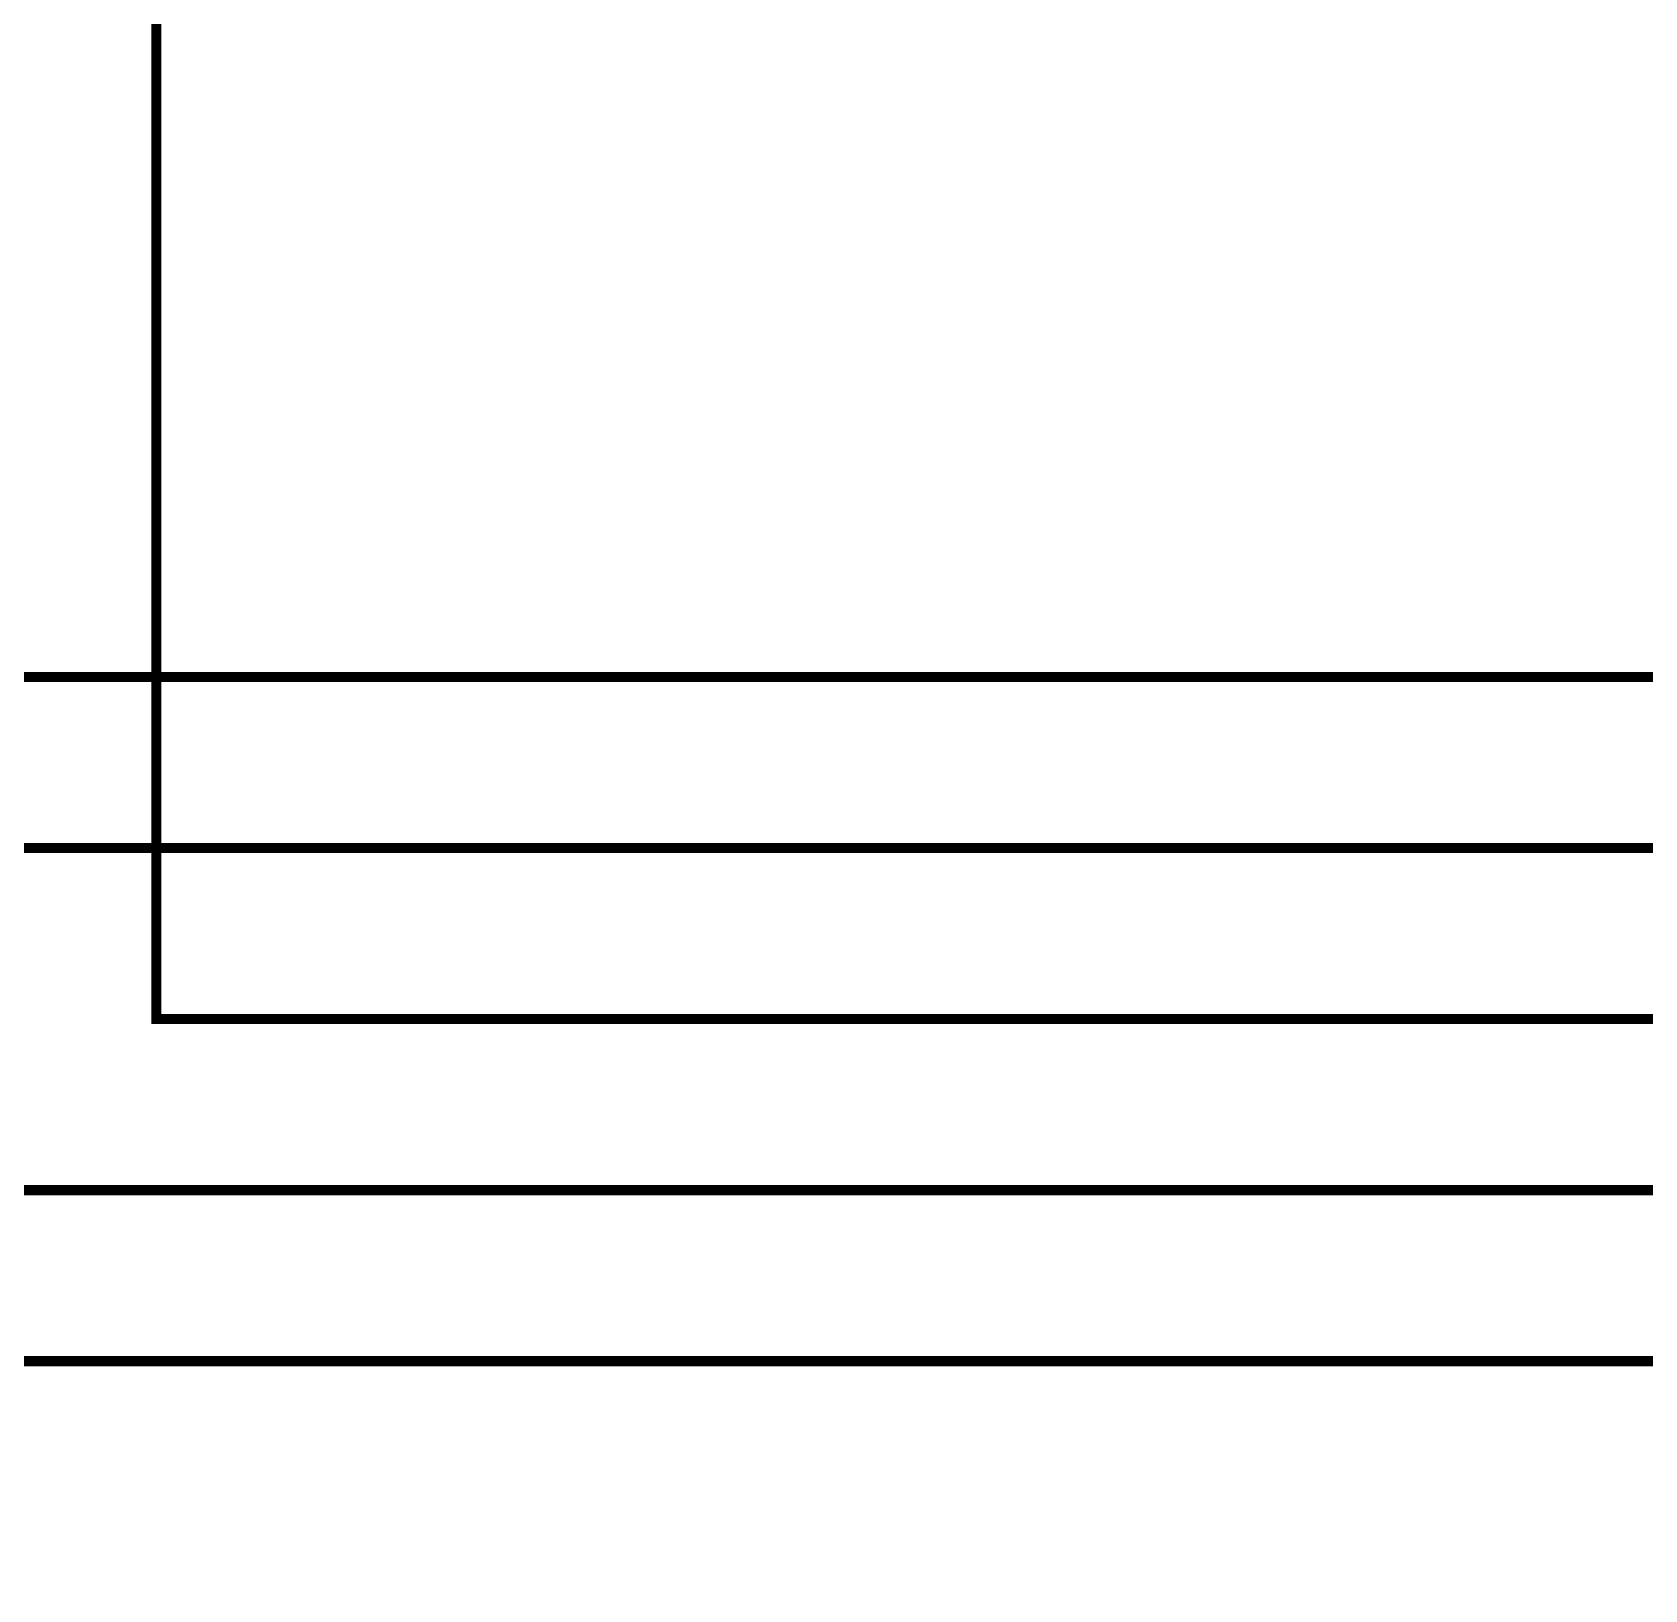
# Model space of a CAD drawing. Extents: x 260 to 1101, y 70 to 664.
# Drawn here: x 662.95 to 710.13, y 335.09 to 380.64 of the extents above; entities that cross this region are included whole.
import ezdxf

# ---------------------------------------------------------------- set-up
doc = ezdxf.new("R2010")
doc.units = 0
doc.header["$MEASUREMENT"] = 0
doc.layers.add('Sheet', color=255, linetype='CONTINUOUS')

msp = doc.modelspace()

# ---------------------------------------------------------------- linework, layer by layer
at = {"layer": 'Sheet', "const_width": 0.3}
for points in [[(569.112, 371.789), (569.112, 371.789), (566.612, 371.789), (566.612, 361.785), (741.551, 361.785), (741.551, 549.29), (766.536, 549.29)], [(569.127, 376.791), (569.127, 376.791), (561.612, 376.791), (561.612, 341.778), (746.551, 341.778), (746.551, 521.78), (844.005, 521.78), (844.005, 521.78)], [(844.005, 516.778), (844.005, 516.778), (731.551, 516.778), (731.551, 346.78), (551.612, 346.78), (551.612, 381.792), (569.127, 381.792), (569.127, 381.792)], [(919.006, 336.776), (924.006, 336.776), (924.006, 351.782), (666.582, 351.782), (666.582, 411.772), (619.097, 411.772)], [(919.006, 331.775), (926.49, 331.775), (926.49, 356.783), (661.582, 356.783), (661.582, 406.77), (619.097, 406.77)]]:
    msp.add_lwpolyline(points, dxfattribs=at)

doc.saveas('drawing.dxf')
